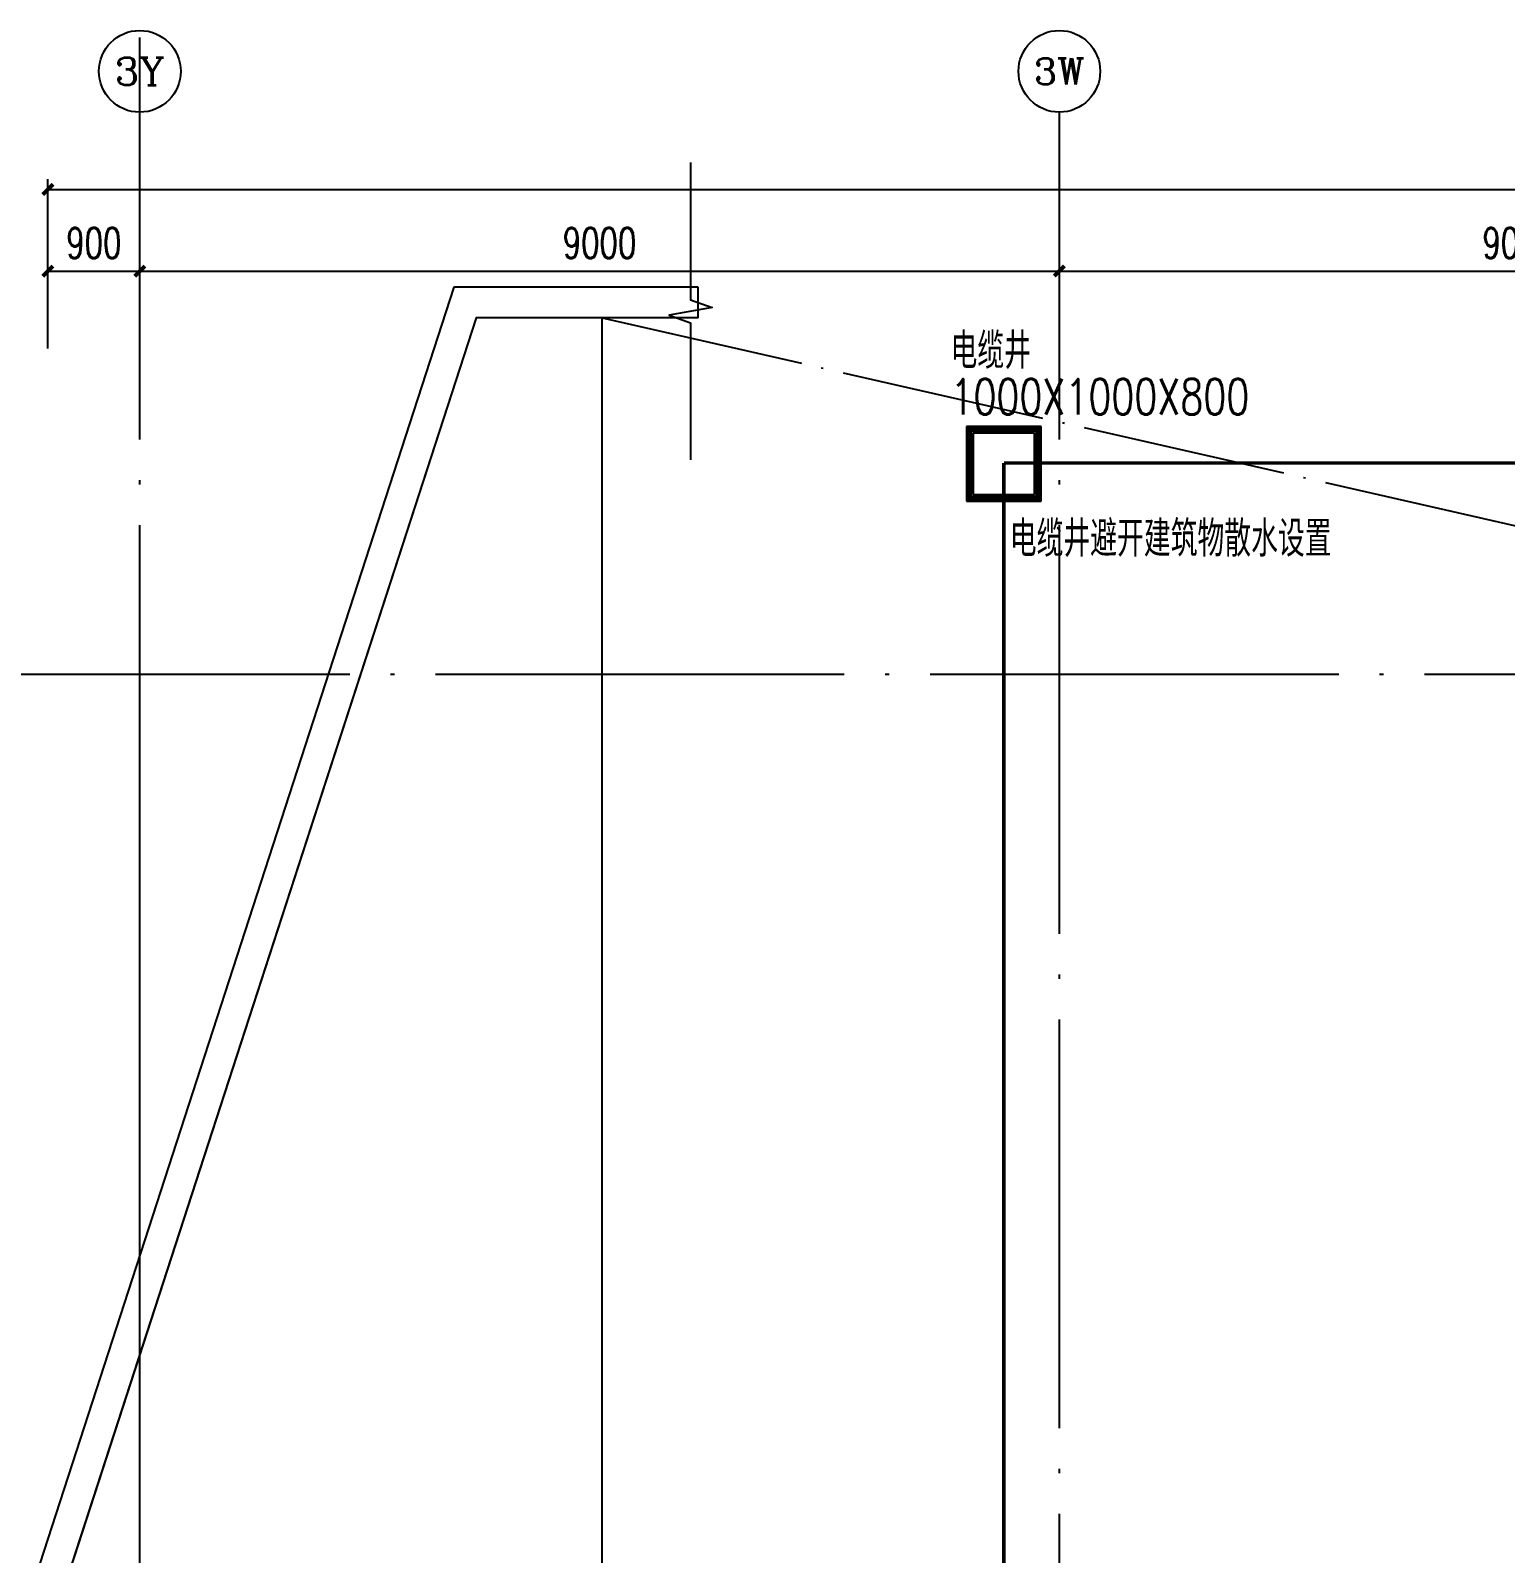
# Model space of a CAD drawing. Extents: x -1396510 to 1250330, y -1892470 to 1623980.
# Drawn here: x -313924 to -299487, y -1296682 to -1281770 of the extents above; entities that cross this region are included whole.
import ezdxf
from ezdxf.enums import TextEntityAlignment as Align

# ---------------------------------------------------------------- set-up
doc = ezdxf.new("R2010")
doc.units = 0
doc.header["$LTSCALE"] = 1000
doc.header["$MEASUREMENT"] = 0
doc.linetypes.add('DOTE', pattern=[2.42, 2, -0.2, 0.02, -0.2])
doc.layers.get('Defpoints').update_dxf_attribs({"color": 210})
for name, color, linetype in [('A-AXIS-D', 1, 'Continuous'), ('A-AXIS-DOTE', 14, 'DOTE'), ('A-SFCE', 30, 'Continuous'), ('A-彩色打印层', 12, 'Continuous'), ('A1$0$ICONS', 3, 'Continuous'), ('AS-WALL', 40, 'Continuous'), ('TEL_TEXT', 7, 'Continuous'), ('WIRE-照明', 1, 'Continuous'), ('电气', 7, 'Continuous')]:
    doc.layers.add(name, color=color, linetype=linetype)
doc.layers.add('A-云线2', color=3, linetype='Continuous', plot=False)
doc.styles.add('_TCH_AXIS', font='COMPLEX', dxfattribs={"bigfont": 'GBCBIG'})
doc.styles.add('_TCH_DIM_T3', font='SIMPLEX', dxfattribs={"width": 0.705882, "bigfont": 'GBCBIG'})
doc.styles.add('_TEL_DIM', font='SIMPLEX', dxfattribs={"width": 0.8, "height": 3.5, "bigfont": 'HZTXT'})
doc.dimstyles.new('_TCH_ARCH&&100', dxfattribs={"dimtxt": 297.5, "dimasz": 100, "dimexe": 100, "dimexo": 100, "dimgap": 126.25, "dimtad": 1, "dimdec": 0, "dimzin": 0, "dimdsep": 46, "dimtxsty": '_TCH_DIM_T3', "dimblk": 'ARCHTICK', "dimcen": 0.09, "dimclrt": 7, "dimazin": 2, "dimtfac": 1, "dimtdec": 0, "dimtix": 1, "dimtmove": 2, "dimatfit": 3, "dimfxl": 0, "dimtolj": 1, "dimtzin": 0, "dimarcsym": 0})

# ---------------------------------------------------------------- blocks, each defined once
blk = doc.blocks.new('_ArchTick')
at = {"color": 0, "linetype": 'ByBlock', "const_width": 0.4}
blk.add_lwpolyline([(-0.5, -0.5), (0.5, 0.5)], dxfattribs=at)
blk = doc.blocks.new('*D5832')
at = {"layer": 'A-AXIS-D', "color": 0, "lineweight": -2, "transparency": 16777216}
for p, q in [((-900, 3190), (-900, 4048)), ((0, 3190), (0, 4048)), ((-900, 3948), (0, 3948))]:
    blk.add_line(p, q, dxfattribs=at)
at = {"layer": 'Defpoints', "color": 0, "transparency": 16777216}
for p in [(0, 3948), (-900, 3090), (0, 3090)]:
    blk.add_point(p, dxfattribs=at)
at = {"layer": 'A-AXIS-D', "color": 0, "lineweight": -2, "transparency": 16777216, "xscale": 100, "yscale": 100, "zscale": 100, "rotation": 180}
blk.add_blockref('_ArchTick', (-900, 3948), dxfattribs=at)
at = {"layer": 'A-AXIS-D', "color": 0, "lineweight": -2, "transparency": 16777216, "xscale": 100, "yscale": 100, "zscale": 100}
blk.add_blockref('_ArchTick', (0, 3948), dxfattribs=at)
at = {"layer": 'A-AXIS-D', "color": 7, "transparency": 16777216, "insert": (-450, 4223), "char_height": 297.5, "attachment_point": 5, "style": '_TCH_DIM_T3'}
blk.add_mtext('\\A1;900', dxfattribs=at)
blk = doc.blocks.new('*D5833')
at = {"layer": 'A-AXIS-D', "color": 0, "lineweight": -2, "transparency": 16777216}
for p, q in [((0, 3190), (0, 4048)), ((9000, 3190), (9000, 4048)), ((0, 3948), (9000, 3948))]:
    blk.add_line(p, q, dxfattribs=at)
at = {"layer": 'Defpoints', "color": 0, "transparency": 16777216}
for p in [(9000, 3948), (0, 3090), (9000, 3090)]:
    blk.add_point(p, dxfattribs=at)
at = {"layer": 'A-AXIS-D', "color": 0, "lineweight": -2, "transparency": 16777216, "xscale": 100, "yscale": 100, "zscale": 100, "rotation": 180}
blk.add_blockref('_ArchTick', (0, 3948), dxfattribs=at)
at = {"layer": 'A-AXIS-D', "color": 0, "lineweight": -2, "transparency": 16777216, "xscale": 100, "yscale": 100, "zscale": 100}
blk.add_blockref('_ArchTick', (9000, 3948), dxfattribs=at)
at = {"layer": 'A-AXIS-D', "color": 7, "transparency": 16777216, "insert": (4500, 4223), "char_height": 297.5, "attachment_point": 5, "style": '_TCH_DIM_T3'}
blk.add_mtext('\\A1;9000', dxfattribs=at)
blk = doc.blocks.new('*D5834')
at = {"layer": 'A-AXIS-D', "color": 0, "lineweight": -2, "transparency": 16777216}
for p, q in [((9000, 3190), (9000, 4048)), ((18000, 3190), (18000, 4048)), ((9000, 3948), (18000, 3948))]:
    blk.add_line(p, q, dxfattribs=at)
at = {"layer": 'Defpoints', "color": 0, "transparency": 16777216}
for p in [(18000, 3948), (9000, 3090), (18000, 3090)]:
    blk.add_point(p, dxfattribs=at)
at = {"layer": 'A-AXIS-D', "color": 0, "lineweight": -2, "transparency": 16777216, "xscale": 100, "yscale": 100, "zscale": 100, "rotation": 180}
blk.add_blockref('_ArchTick', (9000, 3948), dxfattribs=at)
at = {"layer": 'A-AXIS-D', "color": 0, "lineweight": -2, "transparency": 16777216, "xscale": 100, "yscale": 100, "zscale": 100}
blk.add_blockref('_ArchTick', (18000, 3948), dxfattribs=at)
at = {"layer": 'A-AXIS-D', "color": 7, "transparency": 16777216, "insert": (13500, 4223), "char_height": 297.5, "attachment_point": 5, "style": '_TCH_DIM_T3'}
blk.add_mtext('\\A1;9000', dxfattribs=at)
blk = doc.blocks.new('*D5855')
at = {"layer": 'A-AXIS-D', "color": 0, "lineweight": -2, "transparency": 16777216}
for p, q in [((-900, 3290), (-900, 4848)), ((184800, 3290), (184800, 4848)), ((-900, 4748), (184800, 4748))]:
    blk.add_line(p, q, dxfattribs=at)
at = {"layer": 'Defpoints', "color": 0, "transparency": 16777216}
for p in [(184800, 4748), (-900, 3190), (184800, 3190)]:
    blk.add_point(p, dxfattribs=at)
at = {"layer": 'A-AXIS-D', "color": 0, "lineweight": -2, "transparency": 16777216, "xscale": 100, "yscale": 100, "zscale": 100, "rotation": 180}
blk.add_blockref('_ArchTick', (-900, 4748), dxfattribs=at)
at = {"layer": 'A-AXIS-D', "color": 0, "lineweight": -2, "transparency": 16777216, "xscale": 100, "yscale": 100, "zscale": 100}
blk.add_blockref('_ArchTick', (184800, 4748), dxfattribs=at)
at = {"layer": 'A-AXIS-D', "color": 7, "transparency": 16777216, "insert": (91950, 5023), "char_height": 297.5, "attachment_point": 5, "style": '_TCH_DIM_T3'}
blk.add_mtext('\\A1;185700', dxfattribs=at)
blk = doc.blocks.new('qd电缆手井')
at = {"layer": '电气', "color": 7}
for p, q in [((-238.7, 215.8), (211.3, 215.8)), ((-238.7, -234.2), (-238.7, 215.8)), ((211.3, 215.8), (211.3, -234.2)), ((-197.9, -193.4), (-197.9, 175)), ((-197.9, 175), (170.5, 175)), ((170.5, 175), (170.5, -193.4)), ((211.3, -234.2), (-238.7, -234.2)), ((170.5, -193.4), (-197.9, -193.4))]:
    blk.add_line(p, q, dxfattribs=at)
at = {"layer": '电气', "color": 8, "const_width": 30}
blk.add_lwpolyline([(-218, 182.1), (-218, -214.1), (191.1, -214.1), (191.1, 195.6), (-232.9, 195.6)], dxfattribs=at)
blk = doc.blocks.new('世赫3#厂房一层0821')
at = {"layer": 'A-AXIS-D'}
for centre in [(0, 5904), (9000, 5904)]:
    blk.add_circle(centre, 400, dxfattribs=at)
at = {"layer": 'A-AXIS-DOTE', "color": 8, "ltscale": 2}
for p, q in [((0, -79980), (0, 6235)), ((9000, -79980), (9000, 5504)), ((190814.2, 0), (-5155.8, 0))]:
    blk.add_line(p, q, dxfattribs=at)
at = {"layer": 'A-AXIS-DOTE', "color": 8}
blk.add_line((4525.1, 3490.1), (18100, 400), dxfattribs=at)
at = {"layer": 'A-SFCE'}
blk.add_lwpolyline([(4525.1, -32909.9), (4525.1, 3490.1), (3292.3, 3490.1), (-8518.2, -32909.9)], close=True, dxfattribs=at)
at = {"layer": 'A-彩色打印层'}
blk.add_line((0, -17950), (0, 0), dxfattribs=at)
at = {"layer": 'A1$0$ICONS'}
blk.add_lwpolyline([(5390.9, 5010.1), (5390.9, 3667.6), (5600.9, 3591.1), (5180.9, 3517.1), (5390.9, 3442.6), (5390.9, 2100.1)], dxfattribs=at)
at = {"layer": 'AS-WALL'}
for p, q in [((3074.2, 3790.1), (-9356, -34520.1)), ((5466.3, 3790.1), (3074.2, 3790.1)), ((5466.3, 3490.1), (5466.3, 3790.1)), ((3292.3, 3490.1), (-9070.7, -34612.7)), ((5466.3, 3490.1), (3292.3, 3490.1))]:
    blk.add_line(p, q, dxfattribs=at)
at = {"layer": 'A-AXIS-D', "color": 7, "style": '_TCH_AXIS'}
for s, height, p, p2 in [('3Y', 270.86, (-245.1, 5768.5), (245.1, 5768.5)), ('3W', 255.29, (8750.8, 5776.3), (9249.2, 5776.3))]:
    blk.add_text(s, height=height, dxfattribs=at).set_placement(p, p2, align=Align.FIT)
at = {"layer": 'A-AXIS-D'}
for base, p1, p2, picture, middle in [((184800, 4747.8), (-900, 3189.8), (184800, 3189.8), '*D5855', (91950, 5022.8)), ((0, 3947.8), (-900, 3089.8), (0, 3089.8), '*D5832', (-450, 4222.8)), ((9000, 3947.8), (0, 3089.8), (9000, 3089.8), '*D5833', (4500, 4222.8)), ((18000, 3947.8), (9000, 3089.8), (18000, 3089.8), '*D5834', (13500, 4222.8))]:
    dim = blk.add_linear_dim(base=base, p1=p1, p2=p2, angle=0, dimstyle='_TCH_ARCH&&100', dxfattribs=at)
    dim.commit()
    dim.dimension.update_dxf_attribs({"geometry": picture, "text_midpoint": middle, "dimtype": 161})

msp = doc.modelspace()

# ---------------------------------------------------------------- linework, layer by layer
at = {"layer": 'WIRE-照明', "linetype": 'Continuous', "const_width": 35}
for points in [[(-304397.1, -1286004.4), (-126241.4, -1286004.4)], [(-304397.1, -1300551.3), (-304397.1, -1286004.4)]]:
    msp.add_lwpolyline(points, dxfattribs=at)

# ---------------------------------------------------------------- block references
at = {"layer": 'A-云线2'}
msp.add_blockref('世赫3#厂房一层0821', (-312854.2, -1288074), dxfattribs=at)
at = {"layer": '电气', "xscale": -1.628664022889024, "yscale": 1.628664022889024, "zscale": 1.628664022889024}
msp.add_blockref('qd电缆手井', (-304419.3, -1285997.6), dxfattribs=at)

# ---------------------------------------------------------------- texts
at = {"layer": 'TEL_TEXT', "style": '_TEL_DIM', "width": 0.75}
for s, p in [('电缆井', (-304919.7, -1285081, 0.1)), ('1000X1000X800', (-304919.7, -1285531, 0.1)), ('电缆井避开建筑物散水设置', (-304339.7, -1286921.9, 0.1))]:
    msp.add_text(s, height=350, dxfattribs=at).set_placement(p)

doc.saveas('drawing.dxf')
